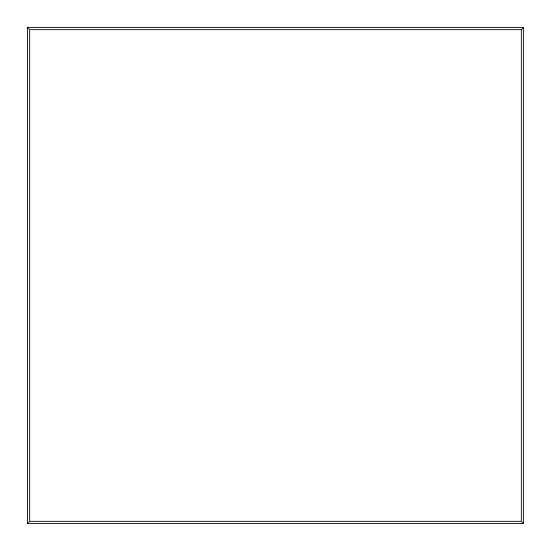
<?xml version="1.0" encoding="UTF-8"?>
<svg xmlns="http://www.w3.org/2000/svg" width="551" height="551" viewBox="0 0 551 551"><rect width="100%" height="100%" fill="white"/><g stroke="black" fill="none" stroke-linecap="round" stroke-linejoin="round"><path stroke-width="0.83" d="M27.55 523.45L27.55 27.55L523.45 27.55L523.45 523.45L27.55 523.45L29.107 521.893M521.893 29.107L523.45 27.55M27.55 27.55L29.107 29.107M521.893 521.893L523.45 523.45M521.349 29.651L29.651 29.651L29.651 521.349L521.349 521.349L521.349 29.651"/></g></svg>
